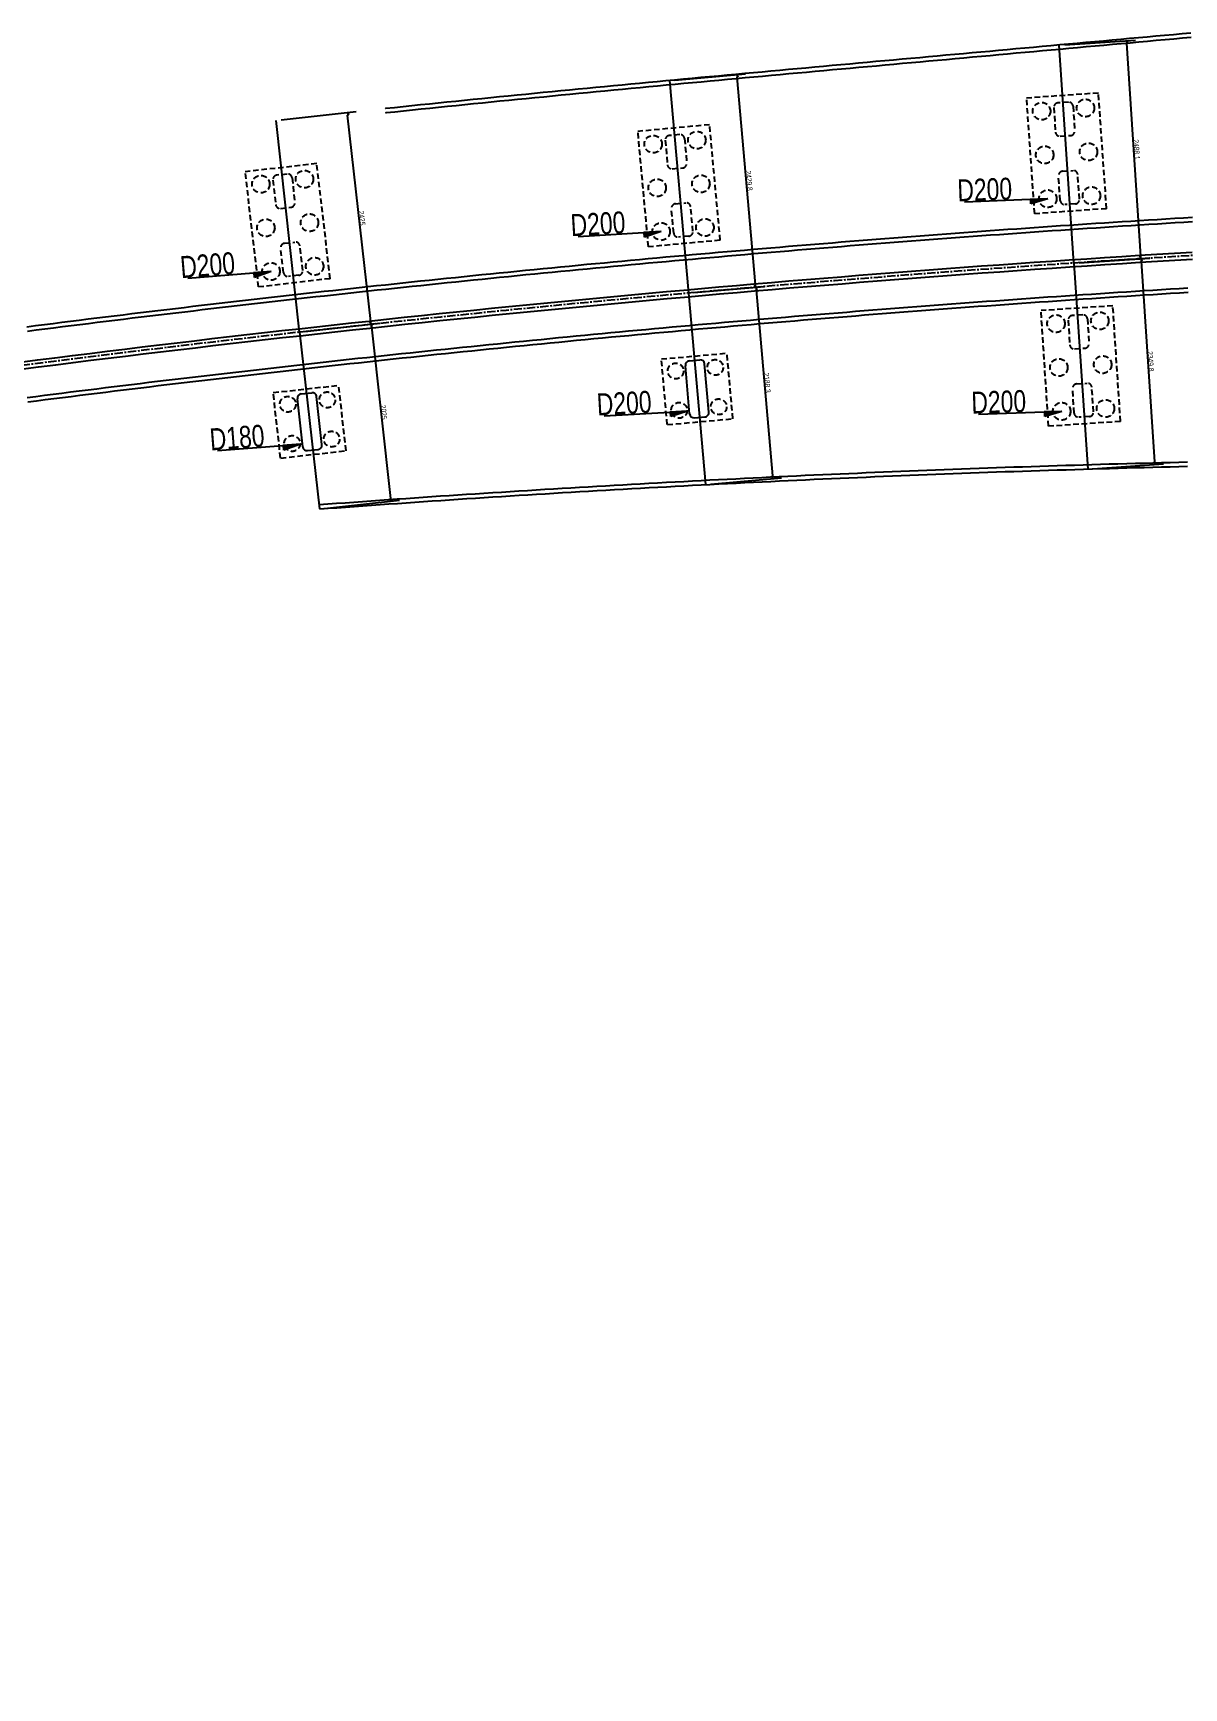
# Model space of a CAD drawing. Header units: millimetres. Extents: x 0 to 987207, y 0 to 5060561.
# Drawn here: x 493089.7 to 493220.7, y 2528883.6 to 2529072 of the extents above; entities that cross this region are included whole.
import ezdxf

# ---------------------------------------------------------------- set-up
doc = ezdxf.new("R2010")
doc.units = ezdxf.units.MM
doc.header["$LTSCALE"] = 0.1
doc.linetypes.add('CENTER', pattern=[50.8, 31.75, -6.35, 6.35, -6.35])
doc.linetypes.add('DASHED', pattern=[19.05, 12.7, -6.35])
doc.layers.get('0').update_dxf_attribs({"linetype": 'CONTINUOUS'})
doc.layers.get('Defpoints').update_dxf_attribs({"color": 150, "linetype": 'CONTINUOUS'})
doc.layers.add('GC', color=3, linetype='CONTINUOUS', lineweight=25)
for name, color, linetype in [('zhix', 1, 'CENTER'), ('平面', 7, 'CONTINUOUS'), ('桥梁', 94, 'CONTINUOUS')]:
    doc.layers.add(name, color=color, linetype=linetype)
doc.styles.add('BM_Dim', font='fsdb_e.shx', dxfattribs={"width": 0.75, "bigfont": 'hztxt.shx'})
doc.styles.add('MyFont', font='fsdb_e.shx', dxfattribs={"width": 0.78, "bigfont": 'hztxt.shx'})
doc.dimstyles.new('1-1000', dxfattribs={"dimtxt": 0.6, "dimasz": 0.3, "dimexe": 1, "dimexo": 0.6, "dimgap": 0.02, "dimtad": 1, "dimdec": 1, "dimlfac": 100, "dimdsep": 46, "dimtxsty": 'BM_Dim', "dimblk": 'ARR-1', "dimcen": 0.09, "dimclrd": 256, "dimclre": 256, "dimclrt": 7, "dimadec": 1, "dimazin": 2, "dimtfac": 1, "dimtdec": 1, "dimtmove": 2, "dimatfit": 3, "dimldrblk": 'ARR-1', "dimfxl": 1, "dimtolj": 1, "dimtzin": 0, "dimlwd": 25, "dimarcsym": 1})
doc.dimstyles.new('BZ1_200', dxfattribs={"dimtxt": 2.5, "dimasz": 2, "dimexe": 0.1, "dimexo": 0.05, "dimgap": 0.05, "dimtad": 1, "dimdec": 1, "dimlfac": 100, "dimzin": 12, "dimdsep": 46, "dimtxsty": 'MyFont', "dimblk1": 'ARR-1', "dimblk2": 'ARR-1', "dimsah": 1, "dimcen": 0, "dimclrd": 1, "dimclre": 1, "dimclrt": 7, "dimadec": 0, "dimazin": 0, "dimtfac": 1, "dimtdec": 1, "dimtofl": 0, "dimtmove": 0, "dimatfit": 3, "dimldrblk": 'ARR-1', "dimfxl": 1, "dimtolj": 1, "dimtzin": 1, "dimarcsym": 0})

# ---------------------------------------------------------------- blocks, each defined once
blk = doc.blocks.new('ARR-1')
at = {"color": 1, "linetype": 'Continuous'}
for p, q in [((0, 0), (-1, 0)), ((0, 0), (-0.966, -0.259)), ((-0.966, -0.259), (-0.966, 0))]:
    blk.add_line(p, q, dxfattribs=at)
for points in [[(-0.966, -0.259), (-0.966, 0), (0, 0)], [(0, 0), (-0.966, 0), (-0.966, -0.259), (0, 0)], [(0, 0), (-0.966, -0.259), (-0.966, 0), (0, 0)], [(0, 0), (-0.966, -0.259), (-0.966, 0), (0, 0)]]:
    blk.add_solid(points, dxfattribs=at)
blk = doc.blocks.new('*D446')
at = {"lineweight": -2, "ltscale": 0.5}
for p, q in [((493117.93, 2529062.1), (493126.45, 2529063.06)), ((493120.62, 2529038), (493129.15, 2529038.96))]:
    blk.add_line(p, q, dxfattribs=at)
at = {"lineweight": 25, "ltscale": 0.5}
blk.add_line((493128.12, 2529039.15), (493125.49, 2529062.65), dxfattribs=at)
at = {"layer": 'Defpoints', "color": 0, "ltscale": 0.5}
for p in [(493117.33, 2529062.04), (493125.46, 2529062.95), (493120.03, 2529037.94)]:
    blk.add_point(p, dxfattribs=at)
at = {"lineweight": 25, "ltscale": 0.5, "xscale": 0.3, "yscale": 0.3, "zscale": 0.3}
for p, rotation in [((493125.46, 2529062.95), 96.38373920919466), ((493128.15, 2529038.85), 276.3837392091947)]:
    blk.add_blockref('ARR-1', p, dxfattribs=dict(at, rotation=rotation))
at = {"color": 7, "ltscale": 0.5, "insert": (493127.12, 2529050.93), "char_height": 0.6, "attachment_point": 5, "rotation": 276.3837, "style": 'BM_Dim'}
blk.add_mtext('\\A1;2425', dxfattribs=at)
blk = doc.blocks.new('*D447')
at = {"lineweight": -2, "ltscale": 0.5}
for p, q in [((493120.62, 2529038), (493129.15, 2529038.96)), ((493122.87, 2529017.88), (493131.39, 2529018.83))]:
    blk.add_line(p, q, dxfattribs=at)
at = {"lineweight": 25, "ltscale": 0.5}
blk.add_line((493128.19, 2529038.55), (493130.37, 2529019.02), dxfattribs=at)
at = {"layer": 'Defpoints', "color": 0, "ltscale": 0.5}
for p in [(493120.03, 2529037.94), (493130.4, 2529018.72), (493122.27, 2529017.81)]:
    blk.add_point(p, dxfattribs=at)
at = {"lineweight": 25, "ltscale": 0.5, "xscale": 0.3, "yscale": 0.3, "zscale": 0.3}
for p, rotation in [((493128.15, 2529038.85), 96.37220841540262), ((493130.4, 2529018.72), 276.3722084154027)]:
    blk.add_blockref('ARR-1', p, dxfattribs=dict(at, rotation=rotation))
at = {"color": 7, "ltscale": 0.5, "insert": (493129.6, 2529028.82), "char_height": 0.6, "attachment_point": 5, "rotation": 276.3722, "style": 'BM_Dim'}
blk.add_mtext('\\A1;2025', dxfattribs=at)
blk = doc.blocks.new('*D448')
at = {"lineweight": -2, "ltscale": 0.5}
for p, q in [((493208.77, 2529045.85), (493216.8, 2529046.39)), ((493210.34, 2529022.4), (493218.37, 2529022.94))]:
    blk.add_line(p, q, dxfattribs=at)
at = {"lineweight": 25, "ltscale": 0.5}
blk.add_line((493215.82, 2529046.02), (493217.35, 2529023.17), dxfattribs=at)
at = {"layer": 'Defpoints', "color": 0, "ltscale": 0.5}
for p in [(493208.17, 2529045.81), (493209.74, 2529022.36), (493217.37, 2529022.87)]:
    blk.add_point(p, dxfattribs=at)
at = {"lineweight": 25, "ltscale": 0.5, "xscale": 0.3, "yscale": 0.3, "zscale": 0.3}
for p, rotation in [((493215.8, 2529046.32), 93.8340770437227), ((493217.37, 2529022.87), 273.8340770437227)]:
    blk.add_blockref('ARR-1', p, dxfattribs=dict(at, rotation=rotation))
at = {"color": 7, "ltscale": 0.5, "insert": (493216.9, 2529034.62), "char_height": 0.6, "attachment_point": 5, "rotation": 273.8341, "style": 'BM_Dim'}
blk.add_mtext('\\A1;2349.8', dxfattribs=at)
blk = doc.blocks.new('*D410')
at = {"color": 1, "linetype": 'Continuous', "lineweight": -2}
blk.add_line((507396.34, 2524074.8), (507403.81, 2524074.43), dxfattribs=at)
at = {"layer": 'Defpoints', "color": 0, "linetype": 'Continuous'}
for p in [(507404.01, 2524074.41), (507405.81, 2524074.32)]:
    blk.add_point(p, dxfattribs=at)
at = {"color": 1, "linetype": 'Continuous', "lineweight": -2, "xscale": 2, "yscale": 2, "zscale": 2, "rotation": 357.0936030687866}
blk.add_blockref('ARR-1', (507405.81, 2524074.32), dxfattribs=at)
at = {"color": 7, "linetype": 'Continuous', "insert": (507398.75, 2524075.98), "char_height": 2.5, "attachment_point": 5, "rotation": 357.0936, "style": 'MyFont'}
blk.add_mtext('\\A1;D200', dxfattribs=at)
blk = doc.blocks.new('*D413')
at = {"color": 1, "linetype": 'Continuous', "lineweight": -2}
blk.add_line((500882.43, 2531719.92), (500889.91, 2531719.92), dxfattribs=at)
at = {"layer": 'Defpoints', "color": 0, "linetype": 'Continuous'}
for p in [(500890.11, 2531719.92), (500891.91, 2531719.92)]:
    blk.add_point(p, dxfattribs=at)
at = {"color": 1, "linetype": 'Continuous', "lineweight": -2, "xscale": 2, "yscale": 2, "zscale": 2}
blk.add_blockref('ARR-1', (500891.91, 2531719.92), dxfattribs=at)
at = {"color": 7, "linetype": 'Continuous', "insert": (500884.78, 2531721.22), "char_height": 2.5, "attachment_point": 5, "style": 'MyFont'}
blk.add_mtext('\\A1;D180', dxfattribs=at)
blk = doc.blocks.new('*D414')
at = {"color": 1, "linetype": 'Continuous', "lineweight": -2}
blk.add_line((507428.95, 2524026.07), (507436.38, 2524026.98), dxfattribs=at)
at = {"layer": 'Defpoints', "color": 0, "linetype": 'Continuous'}
for p in [(507436.57, 2524027.01), (507438.36, 2524027.23)]:
    blk.add_point(p, dxfattribs=at)
at = {"color": 1, "linetype": 'Continuous', "lineweight": -2, "xscale": 2, "yscale": 2, "zscale": 2, "rotation": 7.036072703206605}
blk.add_blockref('ARR-1', (507438.36, 2524027.23), dxfattribs=at)
at = {"color": 7, "linetype": 'Continuous', "insert": (507431.12, 2524027.65), "char_height": 2.5, "attachment_point": 5, "rotation": 7.0361, "style": 'MyFont'}
blk.add_mtext('\\A1;D200', dxfattribs=at)
blk = doc.blocks.new('*D454')
at = {"lineweight": -2, "ltscale": 0.5}
for p, q in [((493162.74, 2529066.64), (493170.79, 2529067.35)), ((493164.9, 2529042.44), (493172.95, 2529043.15))]:
    blk.add_line(p, q, dxfattribs=at)
at = {"lineweight": 25, "ltscale": 0.5}
blk.add_line((493171.92, 2529043.36), (493169.82, 2529066.97), dxfattribs=at)
at = {"layer": 'Defpoints', "color": 0, "ltscale": 0.5}
for p in [(493162.14, 2529066.58), (493169.79, 2529067.27), (493164.3, 2529042.38)]:
    blk.add_point(p, dxfattribs=at)
at = {"lineweight": 25, "ltscale": 0.5, "xscale": 0.3, "yscale": 0.3, "zscale": 0.3}
for p, rotation in [((493169.79, 2529067.27), 95.09461997383161), ((493171.95, 2529043.06), 275.0946199738316)]:
    blk.add_blockref('ARR-1', p, dxfattribs=dict(at, rotation=rotation))
at = {"color": 7, "ltscale": 0.5, "insert": (493171.19, 2529055.19), "char_height": 0.6, "attachment_point": 5, "rotation": 275.0946, "style": 'BM_Dim'}
blk.add_mtext('\\A1;2429.8', dxfattribs=at)
blk = doc.blocks.new('*D455')
at = {"lineweight": -2, "ltscale": 0.5}
for p, q in [((493207.15, 2529070.67), (493215.18, 2529071.2)), ((493208.77, 2529045.85), (493216.8, 2529046.37))]:
    blk.add_line(p, q, dxfattribs=at)
at = {"lineweight": 25, "ltscale": 0.5}
blk.add_line((493215.78, 2529046.6), (493214.2, 2529070.83), dxfattribs=at)
at = {"layer": 'Defpoints', "color": 0, "ltscale": 0.5}
for p in [(493214.18, 2529071.13), (493206.55, 2529070.64), (493208.17, 2529045.81)]:
    blk.add_point(p, dxfattribs=at)
at = {"lineweight": 25, "ltscale": 0.5, "xscale": 0.3, "yscale": 0.3, "zscale": 0.3}
for p, rotation in [((493214.18, 2529071.13), 93.73485610741893), ((493215.8, 2529046.31), 273.7348561074189)]:
    blk.add_blockref('ARR-1', p, dxfattribs=dict(at, rotation=rotation))
at = {"color": 7, "ltscale": 0.5, "insert": (493215.31, 2529058.74), "char_height": 0.6, "attachment_point": 5, "rotation": 273.7349, "style": 'BM_Dim'}
blk.add_mtext('\\A1;2488.1', dxfattribs=at)
blk = doc.blocks.new('*D465')
at = {"lineweight": -2, "ltscale": 0.5}
for p, q in [((493164.9, 2529042.44), (493172.95, 2529043.15)), ((493166.84, 2529020.64), (493174.89, 2529021.36))]:
    blk.add_line(p, q, dxfattribs=at)
at = {"lineweight": 25, "ltscale": 0.5}
blk.add_line((493171.98, 2529042.76), (493173.87, 2529021.57), dxfattribs=at)
at = {"layer": 'Defpoints', "color": 0, "ltscale": 0.5}
for p in [(493164.3, 2529042.38), (493166.25, 2529020.59), (493173.89, 2529021.27)]:
    blk.add_point(p, dxfattribs=at)
at = {"lineweight": 25, "ltscale": 0.5, "xscale": 0.3, "yscale": 0.3, "zscale": 0.3}
for p, rotation in [((493171.95, 2529043.06), 95.094619487376), ((493173.89, 2529021.27), 275.094619487376)]:
    blk.add_blockref('ARR-1', p, dxfattribs=dict(at, rotation=rotation))
at = {"color": 7, "ltscale": 0.5, "insert": (493173.24, 2529032.19), "char_height": 0.6, "attachment_point": 5, "rotation": 275.0946, "style": 'BM_Dim'}
blk.add_mtext('\\A1;2188.3', dxfattribs=at)
blk = doc.blocks.new('dfafea d')
at = {"layer": 'GC', "color": 7, "linetype": 'DASHED', "ltscale": 0.5}
for p, q in [((507404.1805, 2524072.7516), (507404.4097, 2524085.9496)), ((507412.6084, 2524085.8073), (507404.4097, 2524085.9496)), ((507407.4014, 2524084.6005), (507407.345, 2524081.8011)), ((507409.1111, 2524085.0662), (507407.9114, 2524085.0903)), ((507409.6009, 2524084.5562), (507409.5446, 2524081.7568)), ((507412.3793, 2524072.6093), (507412.6084, 2524085.8073)), ((507407.8349, 2524081.2911), (507409.0346, 2524081.267)), ((507407.2026, 2524073.9993), (507407.2512, 2524076.7989)), ((507407.7598, 2524077.2902), (507408.9597, 2524077.2693)), ((507409.4023, 2524073.9611), (507409.4509, 2524076.7607)), ((507408.8937, 2524073.4699), (507407.6939, 2524073.4907)), ((507412.3793, 2524072.6093), (507404.1805, 2524072.7516))]:
    blk.add_line(p, q, dxfattribs=at)
for centre in [(507405.9817, 2524084.3221), (507410.9809, 2524084.2353), (507405.8923, 2524079.3229), (507410.8915, 2524079.2361), (507405.8081, 2524074.3236), (507410.8073, 2524074.2368)]:
    blk.add_circle(centre, 1, dxfattribs=at)
for centre, start, end in [((507407.9013, 2524084.5904), 88.846608, 178.846608), ((507409.101, 2524084.5663), 358.846608, 88.846608), ((507407.8449, 2524081.791), 178.846608, 268.846608), ((507409.0447, 2524081.7669), 268.846608, 358.846608), ((507407.7512, 2524076.7902), 89.005256, 179.005256), ((507408.951, 2524076.7694), 359.005256, 89.005256), ((507407.7026, 2524073.9907), 179.005256, 269.005256), ((507408.9024, 2524073.9698), 269.005256, 359.005256)]:
    blk.add_arc(centre, 0.5, start, end, dxfattribs=at)
at = {"linetype": 'Continuous'}
dim = blk.add_diameter_dim_2p(p1=(507404.0104, 2524074.4149), p2=(507405.8081, 2524074.3236), text='D200', dimstyle='BZ1_200', dxfattribs=at)
dim.commit()
dim.dimension.update_dxf_attribs({"geometry": '*D410', "text_midpoint": (507398.6839, 2524074.6853), "dimtype": 131})
blk = doc.blocks.new('1-6')
at = {"layer": 'GC', "color": 7, "linetype": 'DASHED', "ltscale": 0.5}
for p, q in [((500889.2852, 2531726.0141), (500896.7811, 2531726.2643)), ((500889.5354, 2531718.5183), (500889.2852, 2531726.0141)), ((500897.0312, 2531718.7684), (500896.7811, 2531726.2643)), ((500889.5555, 2531718.5189), (500897.0513, 2531718.7691))]:
    blk.add_line(p, q, dxfattribs=at)
at = {"layer": 'GC', "color": 7, "linetype": 'Continuous', "ltscale": 0.5}
for p, q in [((500892.4502, 2531725.6194), (500893.6495, 2531725.6595)), ((500892.1506, 2531719.6061), (500891.9671, 2531725.103)), ((500894.3494, 2531719.6795), (500894.1659, 2531725.1764)), ((500892.667, 2531719.1231), (500893.8663, 2531719.1631))]:
    blk.add_line(p, q, dxfattribs=at)
at = {"layer": 'GC', "color": 7, "linetype": 'DASHED', "ltscale": 0.5}
for centre in [(500890.8344, 2531724.565), (500895.352, 2531724.7157), (500890.9845, 2531720.0675), (500895.5021, 2531720.2182)]:
    blk.add_circle(centre, 0.9, dxfattribs=at)
at = {"layer": 'GC', "color": 7, "linetype": 'Continuous', "ltscale": 0.5}
for centre, start, end in [((500893.6662, 2531725.1597), 1.911653, 91.911653), ((500892.4668, 2531725.1197), 91.911653, 181.911653), ((500892.6503, 2531719.6228), 181.911653, 271.911653), ((500893.8496, 2531719.6628), 271.911653, 1.911653)]:
    blk.add_arc(centre, 0.5, start, end, dxfattribs=at)
at = {"linetype": 'Continuous'}
dim = blk.add_diameter_dim_2p(p1=(500890.1096, 2531719.9182), p2=(500891.9096, 2531719.9182), text='D180', dimstyle='BZ1_200', dxfattribs=at)
dim.commit()
dim.dimension.update_dxf_attribs({"geometry": '*D413', "text_midpoint": (500884.7763, 2531719.9182), "dimtype": 131})
blk = doc.blocks.new('gsgfsreg')
at = {"layer": 'GC', "color": 7, "linetype": 'DASHED', "ltscale": 0.5}
for p, q in [((507435.01, 2524032.9581), (507442.4187, 2524034.1246)), ((507443.5852, 2524026.7159), (507442.4187, 2524034.1246)), ((507436.1765, 2524025.5494), (507435.01, 2524032.9581)), ((507436.1963, 2524025.5525), (507443.605, 2524026.719))]:
    blk.add_line(p, q, dxfattribs=at)
at = {"layer": 'GC', "color": 7, "linetype": 'Continuous', "ltscale": 0.5}
for p, q in [((507438.6387, 2524026.9494), (507437.7833, 2524032.3825)), ((507438.1994, 2524032.9541), (507439.3848, 2524033.1408)), ((507440.8119, 2524027.2916), (507439.9565, 2524032.7246)), ((507439.2104, 2524026.5332), (507440.3958, 2524026.7199))]:
    blk.add_line(p, q, dxfattribs=at)
at = {"layer": 'GC', "color": 7, "linetype": 'DASHED', "ltscale": 0.5}
for centre in [(507436.725, 2524031.7097), (507441.1901, 2524032.4127), (507437.4249, 2524027.2644), (507441.89, 2524027.9675)]:
    blk.add_circle(centre, 0.9, dxfattribs=at)
at = {"layer": 'GC', "color": 7, "linetype": 'Continuous', "ltscale": 0.5}
for centre, start, end in [((507438.2772, 2524032.4602), 98.947725, 188.947725), ((507439.4626, 2524032.6469), 8.947725, 98.947725), ((507439.1326, 2524027.0272), 188.947725, 278.947725), ((507440.318, 2524027.2138), 278.947725, 8.947725)]:
    blk.add_arc(centre, 0.5, start, end, dxfattribs=at)
at = {"linetype": 'Continuous'}
dim = blk.add_diameter_dim_2p(p1=(507436.5749, 2524027.0091), p2=(507438.3613, 2524027.2296), text='D200', dimstyle='BZ1_200', dxfattribs=at)
dim.commit()
dim.dimension.update_dxf_attribs({"geometry": '*D414', "text_midpoint": (507431.2817, 2524026.3558), "dimtype": 131})

msp = doc.modelspace()

# ---------------------------------------------------------------- linework, layer by layer
at = {"layer": 'Defpoints'}
for p, q in [((493208.1675, 2529045.8072), (493206.5038, 2529070.6314)), ((493120.0253, 2529037.9379), (493117.335, 2529062.0383)), ((493208.1676, 2529045.8068), (493209.7388, 2529022.3616)), ((493164.3019, 2529042.3823), (493166.2451, 2529020.5856))]:
    msp.add_line(p, q, dxfattribs=at)
at = {"layer": 'zhix', "ltscale": 0.3}
msp.add_arc((493341.9021, 2527050.283), 2000, 85.9915566, 113.5581428, dxfattribs=at)
at = {"layer": '平面', "color": 7, "linetype": 'Continuous', "flags": 128}
for points in [[(493221.4855, 2529071.9895), (493220.4896, 2529071.8992), (493219.4937, 2529071.8089), (493218.4978, 2529071.7186), (493217.5019, 2529071.6283), (493216.5059, 2529071.5381), (493215.51, 2529071.4478), (493214.5141, 2529071.3575), (493213.5182, 2529071.2672), (493212.5223, 2529071.177), (493211.5264, 2529071.0867), (493210.5304, 2529070.9964), (493209.5345, 2529070.9061), (493208.5386, 2529070.8159), (493207.5427, 2529070.7256), (493206.5468, 2529070.6353), (493205.5508, 2529070.545), (493204.5549, 2529070.4548), (493203.559, 2529070.3645), (493202.5631, 2529070.2742), (493201.5672, 2529070.1839), (493200.5713, 2529070.0937), (493199.5753, 2529070.0034), (493198.5794, 2529069.9131), (493197.5835, 2529069.8228), (493196.5876, 2529069.7326), (493195.5917, 2529069.6423), (493194.5958, 2529069.552), (493193.5998, 2529069.4617), (493192.6039, 2529069.3715), (493191.608, 2529069.2812), (493190.6121, 2529069.1909), (493189.6162, 2529069.1006), (493188.6203, 2529069.0103), (493187.6243, 2529068.9201), (493186.6284, 2529068.8298), (493185.6323, 2529068.7395), (493184.6363, 2529068.6491), (493183.6402, 2529068.5588), (493182.644, 2529068.4683), (493181.6478, 2529068.3779), (493180.6516, 2529068.2873), (493179.6554, 2529068.1967), (493178.6591, 2529068.106), (493177.6627, 2529068.0153), (493176.6664, 2529067.9244), (493175.67, 2529067.8334), (493174.6735, 2529067.7424), (493173.6771, 2529067.6512), (493172.6806, 2529067.5598), (493171.684, 2529067.4684), (493170.6875, 2529067.3768), (493169.6909, 2529067.285), (493168.6942, 2529067.1931), (493167.6976, 2529067.101), (493166.7009, 2529067.0087), (493165.7042, 2529066.9162), (493164.7075, 2529066.8236), (493163.7107, 2529066.7307), (493162.7139, 2529066.6376), (493161.7171, 2529066.5443), (493160.7203, 2529066.4508), (493159.7234, 2529066.357), (493158.7266, 2529066.263), (493157.7297, 2529066.1687), (493156.7328, 2529066.0742), (493155.7358, 2529065.9794), (493154.7389, 2529065.8843), (493153.7419, 2529065.789), (493152.7449, 2529065.6933), (493151.7479, 2529065.5973), (493150.7509, 2529065.5011), (493149.7539, 2529065.4045), (493148.7569, 2529065.3075), (493147.7598, 2529065.2102), (493146.7627, 2529065.1126), (493145.7657, 2529065.0147), (493144.7686, 2529064.9163), (493143.7715, 2529064.8176), (493142.7744, 2529064.7185), (493141.7773, 2529064.619), (493140.7802, 2529064.5192), (493139.7831, 2529064.4189), (493138.786, 2529064.3182), (493137.7889, 2529064.2171), (493136.7918, 2529064.1155), (493135.7947, 2529064.0135), (493134.7976, 2529063.9111), (493133.8005, 2529063.8082), (493132.8034, 2529063.7048), (493131.8063, 2529063.601), (493130.8092, 2529063.4967), (493129.8121, 2529063.3919), (493129.7503, 2529063.3854)], [(493221.5307, 2529071.4915), (493220.5347, 2529071.4012), (493219.5388, 2529071.3109), (493218.5429, 2529071.2207), (493217.547, 2529071.1304), (493216.5511, 2529071.0401), (493215.5552, 2529070.9498), (493214.5592, 2529070.8596), (493213.5633, 2529070.7693), (493212.5674, 2529070.679), (493211.5715, 2529070.5887), (493210.5756, 2529070.4985), (493209.5797, 2529070.4082), (493208.5837, 2529070.3179), (493207.5878, 2529070.2276), (493206.5919, 2529070.1374), (493205.596, 2529070.0471), (493204.6001, 2529069.9568), (493203.6042, 2529069.8665), (493202.6082, 2529069.7763), (493201.6123, 2529069.686), (493200.6164, 2529069.5957), (493199.6205, 2529069.5054), (493198.6246, 2529069.4151), (493197.6287, 2529069.3249), (493196.6327, 2529069.2346), (493195.6368, 2529069.1443), (493194.6409, 2529069.054), (493193.645, 2529068.9638), (493192.6491, 2529068.8735), (493191.6532, 2529068.7832), (493190.6572, 2529068.6929), (493189.6613, 2529068.6027), (493188.6654, 2529068.5124), (493187.6695, 2529068.4221), (493186.6735, 2529068.3318), (493185.6775, 2529068.2415), (493184.6814, 2529068.1512), (493183.6853, 2529068.0608), (493182.6892, 2529067.9704), (493181.6931, 2529067.8799), (493180.6969, 2529067.7894), (493179.7007, 2529067.6988), (493178.7044, 2529067.6081), (493177.7081, 2529067.5173), (493176.7118, 2529067.4265), (493175.7154, 2529067.3355), (493174.719, 2529067.2444), (493173.7226, 2529067.1532), (493172.7262, 2529067.0619), (493171.7297, 2529066.9705), (493170.7332, 2529066.8789), (493169.7367, 2529066.7871), (493168.7402, 2529066.6952), (493167.7436, 2529066.6031), (493166.747, 2529066.5108), (493165.7504, 2529066.4184), (493164.7537, 2529066.3257), (493163.7571, 2529066.2329), (493162.7604, 2529066.1398), (493161.7637, 2529066.0465), (493160.767, 2529065.953), (493159.7703, 2529065.8592), (493158.7735, 2529065.7652), (493157.7767, 2529065.671), (493156.7799, 2529065.5765), (493155.7832, 2529065.4817), (493154.7863, 2529065.3866), (493153.7895, 2529065.2912), (493152.7927, 2529065.1956), (493151.7958, 2529065.0996), (493150.799, 2529065.0034), (493149.8021, 2529064.9068), (493148.8052, 2529064.8099), (493147.8084, 2529064.7126), (493146.8115, 2529064.615), (493145.8146, 2529064.5171), (493144.8177, 2529064.4187), (493143.8208, 2529064.32), (493142.8239, 2529064.221), (493141.827, 2529064.1215), (493140.8301, 2529064.0216), (493139.8332, 2529063.9214), (493138.8363, 2529063.8207), (493137.8394, 2529063.7196), (493136.8425, 2529063.6181), (493135.8456, 2529063.5161), (493134.8487, 2529063.4137), (493133.8518, 2529063.3108), (493132.8549, 2529063.2075), (493131.8581, 2529063.1037), (493130.8612, 2529062.9994), (493129.8644, 2529062.8946), (493129.8027, 2529062.8881)], [(493088.2019, 2529034.5304), (493090.1862, 2529034.7831), (493092.1709, 2529035.0338), (493094.1557, 2529035.2826), (493096.1409, 2529035.5293), (493098.1262, 2529035.7741), (493100.1118, 2529036.0169), (493102.0977, 2529036.2577), (493104.0838, 2529036.4965), (493106.0701, 2529036.7333), (493108.0567, 2529036.9682), (493110.0435, 2529037.201), (493112.0305, 2529037.4319), (493114.0178, 2529037.6608), (493116.0053, 2529037.8877), (493117.993, 2529038.1126), (493119.9809, 2529038.3355), (493121.9691, 2529038.5564), (493123.9575, 2529038.7753), (493125.9461, 2529038.9923), (493127.9349, 2529039.2073), (493129.9239, 2529039.4202), (493131.9132, 2529039.6312), (493133.9026, 2529039.8402), (493135.8923, 2529040.0472), (493137.8821, 2529040.2522), (493139.8722, 2529040.4553), (493141.8625, 2529040.6563), (493143.853, 2529040.8553), (493145.8436, 2529041.0524), (493147.8345, 2529041.2475), (493149.8255, 2529041.4405), (493151.8168, 2529041.6316), (493153.8082, 2529041.8207), (493155.7999, 2529042.0078), (493157.7917, 2529042.1929), (493159.7837, 2529042.376), (493161.7759, 2529042.5572), (493163.7682, 2529042.7363), (493165.7608, 2529042.9134), (493167.7535, 2529043.0886), (493169.7464, 2529043.2617), (493171.7395, 2529043.4329), (493173.7327, 2529043.6021), (493175.7261, 2529043.7692), (493177.7197, 2529043.9344), (493179.7134, 2529044.0976), (493181.7073, 2529044.2588), (493183.7013, 2529044.418), (493185.6956, 2529044.5752), (493187.6899, 2529044.7304), (493189.6844, 2529044.8836), (493191.6791, 2529045.0348), (493193.674, 2529045.1841), (493195.6689, 2529045.3313), (493197.664, 2529045.4765), (493199.6593, 2529045.6198), (493201.6547, 2529045.761), (493203.6503, 2529045.9003), (493205.646, 2529046.0375), (493207.6418, 2529046.1728), (493209.6377, 2529046.3061), (493211.6338, 2529046.4373), (493213.63, 2529046.5666), (493215.6264, 2529046.6939), (493217.6229, 2529046.8191), (493219.6195, 2529046.9424), (493221.6162, 2529047.0637)], [(493088.3033, 2529033.7369), (493090.2869, 2529033.9895), (493092.2707, 2529034.2401), (493094.2548, 2529034.4887), (493096.2391, 2529034.7354), (493098.2237, 2529034.9801), (493100.2085, 2529035.2228), (493102.1936, 2529035.4635), (493104.1789, 2529035.7022), (493106.1644, 2529035.9389), (493108.1502, 2529036.1737), (493110.1362, 2529036.4064), (493112.1224, 2529036.6372), (493114.1089, 2529036.866), (493116.0956, 2529037.0928), (493118.0825, 2529037.3176), (493120.0697, 2529037.5404), (493122.057, 2529037.7613), (493124.0446, 2529037.9801), (493126.0324, 2529038.197), (493128.0205, 2529038.4119), (493130.0087, 2529038.6247), (493131.9971, 2529038.8356), (493133.9858, 2529039.0446), (493135.9747, 2529039.2515), (493137.9637, 2529039.4564), (493139.953, 2529039.6594), (493141.9425, 2529039.8603), (493143.9322, 2529040.0593), (493145.922, 2529040.2563), (493147.9121, 2529040.4512), (493149.9024, 2529040.6442), (493151.8928, 2529040.8352), (493153.8835, 2529041.0243), (493155.8743, 2529041.2113), (493157.8653, 2529041.3963), (493159.8565, 2529041.5794), (493161.8479, 2529041.7604), (493163.8395, 2529041.9395), (493165.8312, 2529042.1165), (493167.8231, 2529042.2916), (493169.8152, 2529042.4647), (493171.8075, 2529042.6358), (493173.7999, 2529042.8049), (493175.7926, 2529042.972), (493177.7853, 2529043.1371), (493179.7783, 2529043.3002), (493181.7714, 2529043.4614), (493183.7646, 2529043.6205), (493185.758, 2529043.7776), (493187.7516, 2529043.9328), (493189.7453, 2529044.0859), (493191.7392, 2529044.2371), (493193.7332, 2529044.3863), (493195.7274, 2529044.5334), (493197.7217, 2529044.6786), (493199.7162, 2529044.8218), (493201.7108, 2529044.963), (493203.7056, 2529045.1022), (493205.7004, 2529045.2394), (493207.6955, 2529045.3746), (493209.6906, 2529045.5078), (493211.6859, 2529045.639), (493213.6813, 2529045.7682), (493215.6769, 2529045.8955), (493217.6726, 2529046.0207), (493219.6684, 2529046.1439), (493221.6643, 2529046.2652)], [(493122.2349, 2529018.3116), (493123.2228, 2529018.3847), (493124.2109, 2529018.4573), (493125.199, 2529018.5294), (493126.1872, 2529018.601), (493127.1753, 2529018.6722), (493128.1635, 2529018.7428), (493129.1517, 2529018.8129), (493130.1399, 2529018.8826), (493131.1282, 2529018.9517), (493132.1164, 2529019.0204), (493133.1047, 2529019.0885), (493134.093, 2529019.1562), (493135.0812, 2529019.2234), (493136.0696, 2529019.29), (493137.0579, 2529019.3562), (493138.0462, 2529019.4219), (493139.0346, 2529019.487), (493140.023, 2529019.5517), (493141.0113, 2529019.6159), (493141.9997, 2529019.6796), (493142.9882, 2529019.7428), (493143.9766, 2529019.8055), (493144.965, 2529019.8677), (493145.9535, 2529019.9294), (493146.9419, 2529019.9906), (493147.9304, 2529020.0513), (493148.9189, 2529020.1115), (493149.9074, 2529020.1712), (493150.8959, 2529020.2305), (493151.8844, 2529020.2892), (493152.873, 2529020.3474), (493153.8615, 2529020.4052), (493154.85, 2529020.4624), (493155.8386, 2529020.5192), (493156.8272, 2529020.5754), (493157.8158, 2529020.6312), (493158.8044, 2529020.6864), (493159.793, 2529020.7412), (493160.7816, 2529020.7954), (493161.7702, 2529020.8492), (493162.7588, 2529020.9025), (493163.7475, 2529020.9553), (493164.7361, 2529021.0075), (493165.7248, 2529021.0593), (493166.7134, 2529021.1106), (493167.7021, 2529021.1614), (493168.6908, 2529021.2117), (493169.6794, 2529021.2615), (493170.6681, 2529021.3108), (493171.6568, 2529021.3596), (493172.6455, 2529021.4079), (493173.6342, 2529021.4557), (493174.6229, 2529021.5031), (493175.6117, 2529021.5499), (493176.6004, 2529021.5962), (493177.5891, 2529021.6421), (493178.5778, 2529021.6874), (493179.5666, 2529021.7322), (493180.5553, 2529021.7766), (493181.544, 2529021.8204), (493182.5328, 2529021.8638), (493183.5215, 2529021.9066), (493184.5103, 2529021.949), (493185.499, 2529021.9909), (493186.4878, 2529022.0322), (493187.4766, 2529022.0731), (493188.4653, 2529022.1135), (493189.4541, 2529022.1534), (493190.4429, 2529022.1928), (493191.4316, 2529022.2317), (493192.4204, 2529022.27), (493193.4092, 2529022.3079), (493194.3979, 2529022.3454), (493195.3867, 2529022.3823), (493196.3755, 2529022.4187), (493197.3642, 2529022.4546), (493198.353, 2529022.49), (493199.3418, 2529022.5249), (493200.3305, 2529022.5594), (493201.3193, 2529022.5933), (493202.3081, 2529022.6267), (493203.2968, 2529022.6597), (493204.2856, 2529022.6921), (493205.2743, 2529022.7241), (493206.2631, 2529022.7555), (493207.2519, 2529022.7865), (493208.2406, 2529022.817), (493209.2294, 2529022.8469), (493210.2181, 2529022.8764), (493211.2068, 2529022.9054), (493212.1956, 2529022.9339), (493213.1843, 2529022.9619), (493214.173, 2529022.9893), (493215.1618, 2529023.0163), (493216.1505, 2529023.0428), (493217.1392, 2529023.0688), (493218.1279, 2529023.0944), (493219.1166, 2529023.1194), (493220.1053, 2529023.1439), (493221.094, 2529023.1679)], [(493122.2718, 2529017.8129), (493123.2597, 2529017.886), (493124.2475, 2529017.9586), (493125.2354, 2529018.0307), (493126.2233, 2529018.1024), (493127.2112, 2529018.1735), (493128.1992, 2529018.2441), (493129.1871, 2529018.3142), (493130.1751, 2529018.3838), (493131.1631, 2529018.453), (493132.1511, 2529018.5216), (493133.1391, 2529018.5897), (493134.1271, 2529018.6574), (493135.1151, 2529018.7245), (493136.1032, 2529018.7912), (493137.0913, 2529018.8573), (493138.0794, 2529018.923), (493139.0675, 2529018.9881), (493140.0556, 2529019.0528), (493141.0437, 2529019.117), (493142.0319, 2529019.1806), (493143.0201, 2529019.2438), (493144.0082, 2529019.3065), (493144.9964, 2529019.3687), (493145.9846, 2529019.4304), (493146.9728, 2529019.4916), (493147.9611, 2529019.5523), (493148.9493, 2529019.6125), (493149.9375, 2529019.6722), (493150.9258, 2529019.7314), (493151.9141, 2529019.7901), (493152.9024, 2529019.8483), (493153.8906, 2529019.906), (493154.879, 2529019.9632), (493155.8673, 2529020.02), (493156.8556, 2529020.0762), (493157.8439, 2529020.1319), (493158.8323, 2529020.1872), (493159.8206, 2529020.2419), (493160.809, 2529020.2962), (493161.7973, 2529020.3499), (493162.7857, 2529020.4032), (493163.7741, 2529020.456), (493164.7625, 2529020.5082), (493165.7509, 2529020.56), (493166.7393, 2529020.6113), (493167.7277, 2529020.6621), (493168.7162, 2529020.7123), (493169.7046, 2529020.7621), (493170.693, 2529020.8114), (493171.6815, 2529020.8602), (493172.6699, 2529020.9085), (493173.6584, 2529020.9563), (493174.6468, 2529021.0036), (493175.6353, 2529021.0504), (493176.6238, 2529021.0968), (493177.6123, 2529021.1426), (493178.6007, 2529021.1879), (493179.5892, 2529021.2327), (493180.5777, 2529021.2771), (493181.5662, 2529021.3209), (493182.5547, 2529021.3643), (493183.5432, 2529021.4071), (493184.5317, 2529021.4495), (493185.5202, 2529021.4913), (493186.5087, 2529021.5327), (493187.4972, 2529021.5735), (493188.4857, 2529021.6139), (493189.4742, 2529021.6538), (493190.4628, 2529021.6932), (493191.4513, 2529021.732), (493192.4398, 2529021.7704), (493193.4283, 2529021.8083), (493194.4168, 2529021.8457), (493195.4053, 2529021.8826), (493196.3939, 2529021.919), (493197.3824, 2529021.9549), (493198.3709, 2529021.9903), (493199.3594, 2529022.0253), (493200.3479, 2529022.0597), (493201.3365, 2529022.0936), (493202.325, 2529022.127), (493203.3135, 2529022.16), (493204.302, 2529022.1924), (493205.2905, 2529022.2243), (493206.279, 2529022.2558), (493207.2675, 2529022.2867), (493208.256, 2529022.3172), (493209.2445, 2529022.3472), (493210.233, 2529022.3766), (493211.2215, 2529022.4056), (493212.21, 2529022.4341), (493213.1985, 2529022.4621), (493214.1869, 2529022.4895), (493215.1754, 2529022.5165), (493216.1639, 2529022.543), (493217.1523, 2529022.569), (493218.1408, 2529022.5945), (493219.1292, 2529022.6195), (493220.1177, 2529022.644), (493221.1061, 2529022.6681)]]:
    msp.add_lwpolyline(points, dxfattribs=at)
at = {"layer": '平面', "color": 8, "linetype": 'Continuous', "flags": 128}
for points in [[(493221.651, 2529050.992), (493220.6507, 2529050.9312), (493219.6505, 2529050.87), (493218.6503, 2529050.8082), (493217.6501, 2529050.7459), (493216.6499, 2529050.6831), (493215.6498, 2529050.6199), (493214.6497, 2529050.5561), (493213.6496, 2529050.4918), (493212.6496, 2529050.4271), (493211.6496, 2529050.3618), (493210.6497, 2529050.296), (493209.6497, 2529050.2297), (493208.6498, 2529050.163), (493207.65, 2529050.0957), (493206.6501, 2529050.0279), (493205.6503, 2529049.9596), (493204.6506, 2529049.8909), (493203.6508, 2529049.8216), (493202.6511, 2529049.7518), (493201.6515, 2529049.6815), (493200.6519, 2529049.6108), (493199.6523, 2529049.5395), (493198.6527, 2529049.4677), (493197.6532, 2529049.3955), (493196.6537, 2529049.3227), (493195.6543, 2529049.2494), (493194.6549, 2529049.1756), (493193.6555, 2529049.1014), (493192.6562, 2529049.0266), (493191.6569, 2529048.9513), (493190.6576, 2529048.8756), (493189.6584, 2529048.7993), (493188.6592, 2529048.7225), (493187.6601, 2529048.6453), (493186.661, 2529048.5675), (493185.6619, 2529048.4892), (493184.6629, 2529048.4105), (493183.6639, 2529048.3312), (493182.665, 2529048.2514), (493181.6661, 2529048.1712), (493180.6672, 2529048.0904), (493179.6684, 2529048.0091), (493178.6696, 2529047.9274), (493177.6709, 2529047.8451), (493176.6721, 2529047.7623), (493175.6735, 2529047.6791), (493174.6749, 2529047.5953), (493173.6763, 2529047.5111), (493172.6778, 2529047.4263), (493171.6793, 2529047.341), (493170.6808, 2529047.2553), (493169.6824, 2529047.169), (493168.6841, 2529047.0823), (493167.6857, 2529046.995), (493166.6875, 2529046.9073), (493165.6892, 2529046.819), (493164.691, 2529046.7303), (493163.6929, 2529046.641), (493162.6948, 2529046.5512), (493161.6967, 2529046.461), (493160.6987, 2529046.3702), (493159.7008, 2529046.279), (493158.7029, 2529046.1873), (493157.705, 2529046.095), (493156.7072, 2529046.0023), (493155.7094, 2529045.909), (493154.7117, 2529045.8153), (493153.714, 2529045.721), (493152.7163, 2529045.6263), (493151.7187, 2529045.5311), (493150.7212, 2529045.4353), (493149.7237, 2529045.3391), (493148.7263, 2529045.2423), (493147.7289, 2529045.1451), (493146.7315, 2529045.0474), (493145.7342, 2529044.9491), (493144.737, 2529044.8504), (493143.7398, 2529044.7512), (493142.7426, 2529044.6515), (493141.7455, 2529044.5512), (493140.7485, 2529044.4505), (493139.7515, 2529044.3493), (493138.7545, 2529044.2476), (493137.7576, 2529044.1453), (493136.7608, 2529044.0426), (493135.764, 2529043.9394), (493134.7672, 2529043.8357), (493133.7705, 2529043.7315), (493132.7739, 2529043.6268), (493131.7773, 2529043.5216), (493130.7808, 2529043.4158), (493129.7843, 2529043.3096), (493128.7879, 2529043.2029), (493127.7915, 2529043.0957), (493126.7952, 2529042.988), (493125.7989, 2529042.8798), (493124.8027, 2529042.7711), (493123.8065, 2529042.6619), (493122.8104, 2529042.5522), (493121.8144, 2529042.442), (493120.8184, 2529042.3314), (493119.8225, 2529042.2202), (493118.8266, 2529042.1085), (493117.8308, 2529041.9963), (493116.835, 2529041.8836), (493115.8393, 2529041.7704), (493114.8436, 2529041.6568), (493113.848, 2529041.5426), (493112.8525, 2529041.4279), (493111.857, 2529041.3127), (493110.8616, 2529041.1971), (493109.8662, 2529041.0809), (493108.8709, 2529040.9642), (493107.8756, 2529040.8471), (493106.8804, 2529040.7294), (493105.8853, 2529040.6113), (493104.8902, 2529040.4926), (493103.8952, 2529040.3735), (493102.9003, 2529040.2538), (493101.9054, 2529040.1337), (493100.9105, 2529040.013), (493099.9157, 2529039.8919), (493098.921, 2529039.7702), (493097.9264, 2529039.6481), (493096.9318, 2529039.5255), (493095.9373, 2529039.4023), (493094.9428, 2529039.2787), (493093.9484, 2529039.1546), (493092.954, 2529039.03), (493091.9597, 2529038.9048), (493090.9655, 2529038.7792), (493089.9714, 2529038.6531), (493088.9773, 2529038.5265)], [(493221.6812, 2529050.4929), (493220.6812, 2529050.4322), (493219.6812, 2529050.3709), (493218.6812, 2529050.3092), (493217.6813, 2529050.2469), (493216.6814, 2529050.1841), (493215.6815, 2529050.1209), (493214.6816, 2529050.0571), (493213.6818, 2529049.9929), (493212.6821, 2529049.9281), (493211.6823, 2529049.8628), (493210.6826, 2529049.7971), (493209.6829, 2529049.7308), (493208.6833, 2529049.6641), (493207.6836, 2529049.5968), (493206.6841, 2529049.5291), (493205.6845, 2529049.4608), (493204.685, 2529049.3921), (493203.6855, 2529049.3228), (493202.6861, 2529049.253), (493201.6867, 2529049.1828), (493200.6873, 2529049.112), (493199.688, 2529049.0408), (493198.6887, 2529048.969), (493197.6894, 2529048.8968), (493196.6902, 2529048.824), (493195.691, 2529048.7508), (493194.6918, 2529048.677), (493193.6927, 2529048.6028), (493192.6936, 2529048.528), (493191.6946, 2529048.4528), (493190.6956, 2529048.377), (493189.6966, 2529048.3008), (493188.6977, 2529048.224), (493187.6988, 2529048.1468), (493186.6999, 2529048.069), (493185.7011, 2529047.9908), (493184.7023, 2529047.912), (493183.7036, 2529047.8328), (493182.7049, 2529047.753), (493181.7062, 2529047.6728), (493180.7076, 2529047.592), (493179.709, 2529047.5108), (493178.7105, 2529047.429), (493177.712, 2529047.3468), (493176.7136, 2529047.2641), (493175.7152, 2529047.1808), (493174.7168, 2529047.0971), (493173.7185, 2529047.0128), (493172.7202, 2529046.9281), (493171.7219, 2529046.8429), (493170.7237, 2529046.7571), (493169.7256, 2529046.6709), (493168.7275, 2529046.5842), (493167.7294, 2529046.4969), (493166.7314, 2529046.4092), (493165.7334, 2529046.321), (493164.7354, 2529046.2322), (493163.7376, 2529046.143), (493162.7397, 2529046.0533), (493161.7419, 2529045.963), (493160.7441, 2529045.8723), (493159.7464, 2529045.7811), (493158.7488, 2529045.6894), (493157.7511, 2529045.5971), (493156.7536, 2529045.5044), (493155.756, 2529045.4112), (493154.7586, 2529045.3175), (493153.7611, 2529045.2233), (493152.7637, 2529045.1285), (493151.7664, 2529045.0333), (493150.7691, 2529044.9376), (493149.7719, 2529044.8414), (493148.7747, 2529044.7447), (493147.7775, 2529044.6475), (493146.7804, 2529044.5498), (493145.7834, 2529044.4516), (493144.7864, 2529044.3529), (493143.7894, 2529044.2537), (493142.7925, 2529044.154), (493141.7957, 2529044.0537), (493140.7989, 2529043.9531), (493139.8021, 2529043.8519), (493138.8054, 2529043.7502), (493137.8088, 2529043.648), (493136.8122, 2529043.5453), (493135.8156, 2529043.4421), (493134.8191, 2529043.3384), (493133.8227, 2529043.2342), (493132.8263, 2529043.1295), (493131.8299, 2529043.0243), (493130.8337, 2529042.9186), (493129.8374, 2529042.8125), (493128.8412, 2529042.7058), (493127.8451, 2529042.5986), (493126.849, 2529042.4909), (493125.853, 2529042.3828), (493124.8571, 2529042.2741), (493123.8612, 2529042.1649), (493122.8653, 2529042.0553), (493121.8695, 2529041.9451), (493120.8738, 2529041.8344), (493119.8781, 2529041.7233), (493118.8824, 2529041.6116), (493117.8869, 2529041.4995), (493116.8913, 2529041.3868), (493115.8959, 2529041.2737), (493114.9005, 2529041.16), (493113.9051, 2529041.0459), (493112.9098, 2529040.9312), (493111.9146, 2529040.8161), (493110.9194, 2529040.7004), (493109.9243, 2529040.5843), (493108.9292, 2529040.4677), (493107.9342, 2529040.3505), (493106.9393, 2529040.2329), (493105.9444, 2529040.1148), (493104.9496, 2529039.9961), (493103.9548, 2529039.877), (493102.9601, 2529039.7574), (493101.9654, 2529039.6373), (493100.9708, 2529039.5167), (493099.9763, 2529039.3956), (493098.9818, 2529039.274), (493097.9874, 2529039.1518), (493096.9931, 2529039.0292), (493095.9988, 2529038.9061), (493095.0046, 2529038.7825), (493094.0104, 2529038.6585), (493093.0163, 2529038.5339), (493092.0223, 2529038.4088), (493091.0283, 2529038.2832), (493090.0344, 2529038.1571), (493089.0406, 2529038.0305)], [(493221.1379, 2529042.9461), (493220.1416, 2529042.8851), (493219.1454, 2529042.8235), (493218.1492, 2529042.7615), (493217.153, 2529042.699), (493216.1569, 2529042.636), (493215.1608, 2529042.5724), (493214.1647, 2529042.5084), (493213.1687, 2529042.4439), (493212.1727, 2529042.3789), (493211.1767, 2529042.3134), (493210.1808, 2529042.2474), (493209.1849, 2529042.1809), (493208.189, 2529042.1139), (493207.1932, 2529042.0464), (493206.1974, 2529041.9784), (493205.2016, 2529041.9099), (493204.2058, 2529041.8409), (493203.2101, 2529041.7714), (493202.2145, 2529041.7014), (493201.2188, 2529041.6309), (493200.2232, 2529041.5599), (493199.2277, 2529041.4884), (493198.2322, 2529041.4164), (493197.2367, 2529041.344), (493196.2412, 2529041.271), (493195.2458, 2529041.1975), (493194.2504, 2529041.1235), (493193.2551, 2529041.0491), (493192.2598, 2529040.9741), (493191.2645, 2529040.8986), (493190.2693, 2529040.8227), (493189.2741, 2529040.7462), (493188.2789, 2529040.6692), (493187.2838, 2529040.5918), (493186.2887, 2529040.5138), (493185.2937, 2529040.4354), (493184.2987, 2529040.3564), (493183.3037, 2529040.277), (493182.3088, 2529040.197), (493181.3139, 2529040.1166), (493180.3191, 2529040.0356), (493179.3243, 2529039.9542), (493178.3296, 2529039.8723), (493177.3348, 2529039.7898), (493176.3402, 2529039.7069), (493175.3455, 2529039.6235), (493174.3509, 2529039.5396), (493173.3564, 2529039.4551), (493172.3619, 2529039.3702), (493171.3674, 2529039.2848), (493170.373, 2529039.1989), (493169.3786, 2529039.1125), (493168.3843, 2529039.0256), (493167.39, 2529038.9382), (493166.3958, 2529038.8503), (493165.4015, 2529038.7619), (493164.4074, 2529038.673), (493163.4133, 2529038.5836), (493162.4192, 2529038.4937), (493161.4252, 2529038.4033), (493160.4312, 2529038.3124), (493159.4373, 2529038.221), (493158.4434, 2529038.1292), (493157.4495, 2529038.0368), (493156.4557, 2529037.9439), (493155.462, 2529037.8505), (493154.4683, 2529037.7567), (493153.4746, 2529037.6623), (493152.481, 2529037.5675), (493151.4875, 2529037.4721), (493150.494, 2529037.3762), (493149.5005, 2529037.2799), (493148.5071, 2529037.183), (493147.5137, 2529037.0857), (493146.5204, 2529036.9879), (493145.5271, 2529036.8895), (493144.5339, 2529036.7907), (493143.5407, 2529036.6914), (493142.5476, 2529036.5915), (493141.5546, 2529036.4912), (493140.5615, 2529036.3904), (493139.5686, 2529036.2891), (493138.5756, 2529036.1873), (493137.5828, 2529036.085), (493136.59, 2529035.9822), (493135.5972, 2529035.8789), (493134.6045, 2529035.7751), (493133.6118, 2529035.6708), (493132.6192, 2529035.566), (493131.6267, 2529035.4607), (493130.6342, 2529035.3549), (493129.6417, 2529035.2486), (493128.6493, 2529035.1419), (493127.657, 2529035.0346), (493126.6647, 2529034.9268), (493125.6724, 2529034.8185), (493124.6803, 2529034.7098), (493123.6881, 2529034.6005), (493122.6961, 2529034.4908), (493121.704, 2529034.3805), (493120.7121, 2529034.2698), (493119.7202, 2529034.1585), (493118.7283, 2529034.0468), (493117.7365, 2529033.9346), (493116.7448, 2529033.8219), (493115.7531, 2529033.7086), (493114.7615, 2529033.5949), (493113.7699, 2529033.4807), (493112.7784, 2529033.366), (493111.7869, 2529033.2508), (493110.7955, 2529033.1351), (493109.8042, 2529033.0189), (493108.8129, 2529032.9022), (493107.8217, 2529032.785), (493106.8305, 2529032.6673), (493105.8394, 2529032.5491), (493104.8484, 2529032.4304), (493103.8574, 2529032.3113), (493102.8665, 2529032.1916), (493101.8756, 2529032.0714), (493100.8848, 2529031.9508), (493099.8941, 2529031.8296), (493098.9034, 2529031.708), (493097.9128, 2529031.5858), (493096.9222, 2529031.4632), (493095.9317, 2529031.3401), (493094.9413, 2529031.2164), (493093.9509, 2529031.0923), (493092.9606, 2529030.9677), (493091.9703, 2529030.8426), (493090.9801, 2529030.717), (493089.99, 2529030.5909), (493088.9999, 2529030.4643)], [(493221.1683, 2529042.447), (493220.1723, 2529042.386), (493219.1763, 2529042.3245), (493218.1804, 2529042.2625), (493217.1845, 2529042.2), (493216.1886, 2529042.137), (493215.1927, 2529042.0735), (493214.1969, 2529042.0095), (493213.2011, 2529041.945), (493212.2054, 2529041.88), (493211.2097, 2529041.8145), (493210.214, 2529041.7485), (493209.2183, 2529041.682), (493208.2227, 2529041.615), (493207.2271, 2529041.5475), (493206.2315, 2529041.4795), (493205.236, 2529041.4111), (493204.2405, 2529041.3421), (493203.2451, 2529041.2726), (493202.2497, 2529041.2026), (493201.2543, 2529041.1322), (493200.2589, 2529041.0612), (493199.2636, 2529040.9897), (493198.2683, 2529040.9177), (493197.2731, 2529040.8453), (493196.2779, 2529040.7723), (493195.2827, 2529040.6989), (493194.2876, 2529040.6249), (493193.2925, 2529040.5505), (493192.2974, 2529040.4755), (493191.3024, 2529040.4001), (493190.3074, 2529040.3241), (493189.3125, 2529040.2477), (493188.3176, 2529040.1707), (493187.3227, 2529040.0933), (493186.3279, 2529040.0154), (493185.3331, 2529039.9369), (493184.3384, 2529039.858), (493183.3437, 2529039.7786), (493182.349, 2529039.6986), (493181.3544, 2529039.6182), (493180.3598, 2529039.5373), (493179.3652, 2529039.4559), (493178.3707, 2529039.374), (493177.3763, 2529039.2916), (493176.3818, 2529039.2086), (493175.3874, 2529039.1252), (493174.3931, 2529039.0413), (493173.3988, 2529038.9569), (493172.4045, 2529038.872), (493171.4103, 2529038.7866), (493170.4162, 2529038.7008), (493169.422, 2529038.6144), (493168.4279, 2529038.5275), (493167.4339, 2529038.4401), (493166.4399, 2529038.3522), (493165.446, 2529038.2638), (493164.452, 2529038.175), (493163.4582, 2529038.0856), (493162.4644, 2529037.9957), (493161.4706, 2529037.9054), (493160.4769, 2529037.8145), (493159.4832, 2529037.7231), (493158.4895, 2529037.6313), (493157.4959, 2529037.5389), (493156.5024, 2529037.4461), (493155.5089, 2529037.3527), (493154.5154, 2529037.2589), (493153.522, 2529037.1646), (493152.5287, 2529037.0697), (493151.5354, 2529036.9744), (493150.5421, 2529036.8786), (493149.5489, 2529036.7822), (493148.5557, 2529036.6854), (493147.5626, 2529036.5881), (493146.5695, 2529036.4903), (493145.5765, 2529036.392), (493144.5835, 2529036.2932), (493143.5906, 2529036.1939), (493142.5978, 2529036.0941), (493141.6049, 2529035.9938), (493140.6122, 2529035.893), (493139.6194, 2529035.7917), (493138.6268, 2529035.6899), (493137.6341, 2529035.5876), (493136.6416, 2529035.4848), (493135.6491, 2529035.3816), (493134.6566, 2529035.2778), (493133.6642, 2529035.1735), (493132.6718, 2529035.0688), (493131.6795, 2529034.9635), (493130.6873, 2529034.8577), (493129.6951, 2529034.7515), (493128.7029, 2529034.6447), (493127.7108, 2529034.5375), (493126.7188, 2529034.4297), (493125.7268, 2529034.3215), (493124.7349, 2529034.2128), (493123.743, 2529034.1035), (493122.7512, 2529033.9938), (493121.7594, 2529033.8836), (493120.7677, 2529033.7729), (493119.776, 2529033.6617), (493118.7844, 2529033.55), (493117.7929, 2529033.4378), (493116.8014, 2529033.3251), (493115.8099, 2529033.2119), (493114.8186, 2529033.0982), (493113.8272, 2529032.984), (493112.836, 2529032.8693), (493111.8448, 2529032.7541), (493110.8536, 2529032.6385), (493109.8625, 2529032.5223), (493108.8715, 2529032.4056), (493107.8805, 2529032.2885), (493106.8896, 2529032.1708), (493105.8988, 2529032.0527), (493104.908, 2529031.934), (493103.9172, 2529031.8149), (493102.9265, 2529031.6952), (493101.9359, 2529031.5751), (493100.9454, 2529031.4545), (493099.9549, 2529031.3333), (493098.9644, 2529031.2117), (493097.9741, 2529031.0896), (493096.9838, 2529030.967), (493095.9935, 2529030.8439), (493095.0033, 2529030.7203), (493094.0132, 2529030.5962), (493093.0231, 2529030.4716), (493092.0331, 2529030.3465), (493091.0432, 2529030.221), (493090.0533, 2529030.0949), (493089.0635, 2529029.9683)]]:
    msp.add_lwpolyline(points, dxfattribs=at)
at = {"layer": '桥梁', "color": 3}
for p, q in [((493162.1442, 2529066.5843), (493164.3019, 2529042.3823)), ((493120.0248, 2529037.9375), (493122.2729, 2529017.8127))]:
    msp.add_line(p, q, dxfattribs=at)

# ---------------------------------------------------------------- block references
for name, p, rotation in [('dfafea d', (208082.7882, -29680.355), 5.008173288422354), ('dfafea d', (263470.3298, -35254.4018), 6.248011926691736), ('dfafea d', (324962.0036, -40028.0923), 7.621606682942268), ('dfafea d', (196964.4687, -28440.9793), 4.759112478794114), ('gsgfsreg', (-182738.5509, 44806.1963), 356.1468942102609)]:
    msp.add_blockref(name, p, dxfattribs=dict(rotation=rotation))
at = {"layer": 'GC', "linetype": 'Continuous', "rotation": 4.462387143105327}
msp.add_blockref('1-6', (190726.1349, -33991.8487), dxfattribs=at)

# ---------------------------------------------------------------- dimensions: what is measured, and where the dimension line sits
at = {"ltscale": 0.5}
for p1, p2, distance, picture, middle in [((493208.1675, 2529045.8072), (493206.5468, 2529070.6353), -7.6479, '*D455', (493215.3081, 2529058.7403)), ((493164.3019, 2529042.3819), (493162.1442, 2529066.5843), -7.6782, '*D454', (493171.1897, 2529055.1934)), ((493120.0254, 2529037.9376), (493117.3291, 2529062.0373), -8.1802, '*D446', (493127.1247, 2529050.9325)), ((493208.1676, 2529045.8068), (493209.7388, 2529022.3615), 7.6477, '*D448', (493216.9031, 2529034.6169)), ((493164.3019, 2529042.3819), (493166.2451, 2529020.5856), 7.6782, '*D465', (493173.2402, 2529032.194)), ((493120.0254, 2529037.9376), (493122.2729, 2529017.8127), 8.1787, '*D447', (493129.5954, 2529028.8184))]:
    dim = msp.add_aligned_dim(p1=p1, p2=p2, distance=distance, dimstyle='1-1000', override={"dimscale": 1}, dxfattribs=at)
    dim.commit()
    dim.dimension.update_dxf_attribs({"geometry": picture, "text_midpoint": middle})

doc.saveas('drawing.dxf')
